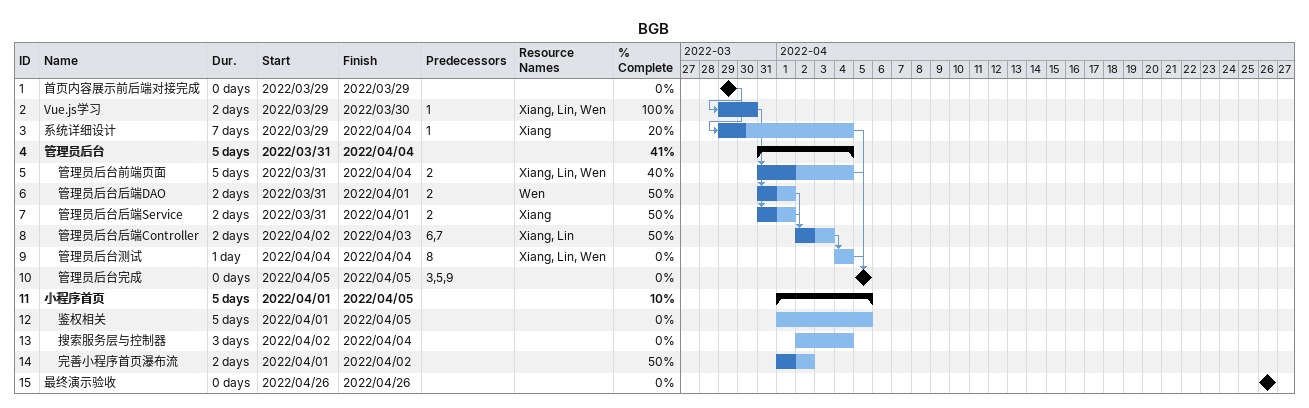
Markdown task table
BGB

| ID | Level | Task | Duration | Start | Finish | Predecessors | Resources | % complete |
|---|---|---|---|---|---|---|---|---|
| 1 | 1 | 首页内容展示前后端对接完成 | 0d | 2022-03-29 | 2022-03-29 |  |  | 0 |
| 2 | 1 | Vue.js学习 | 2d | 2022-03-29 | 2022-03-30 | 1 | Xiang, Lin, Wen | 100 |
| 3 | 1 | 系统详细设计 | 7d | 2022-03-29 | 2022-04-04 | 1 | Xiang | 20 |
| 4 | 1 | **管理员后台** | 5d | 2022-03-31 | 2022-04-04 |  |  | 41 |
| 5 | 2 | 管理员后台前端页面 | 5d | 2022-03-31 | 2022-04-04 | 2 | Xiang, Lin, Wen | 40 |
| 6 | 2 | 管理员后台后端DAO | 2d | 2022-03-31 | 2022-04-01 | 2 | Wen | 50 |
| 7 | 2 | 管理员后台后端Service | 2d | 2022-03-31 | 2022-04-01 | 2 | Xiang | 50 |
| 8 | 2 | 管理员后台后端Controller | 2d | 2022-04-02 | 2022-04-03 | 6, 7 | Xiang, Lin | 50 |
| 9 | 2 | 管理员后台测试 | 1d | 2022-04-04 | 2022-04-04 | 8 | Xiang, Lin, Wen | 0 |
| 10 | 2 | 管理员后台完成 | 0d | 2022-04-05 | 2022-04-05 | 3, 5, 9 |  | 0 |
| 11 | 1 | **小程序首页** | 5d | 2022-04-01 | 2022-04-05 |  |  | 10 |
| 12 | 2 | 鉴权相关 | 5d | 2022-04-01 | 2022-04-05 |  |  | 0 |
| 13 | 2 | 搜索服务层与控制器 | 3d | 2022-04-02 | 2022-04-04 |  |  | 0 |
| 14 | 2 | 完善小程序首页瀑布流 | 2d | 2022-04-01 | 2022-04-02 |  |  | 50 |
| 15 | 1 | 最终演示验收 | 0d | 2022-04-26 | 2022-04-26 |  |  | 0 |
